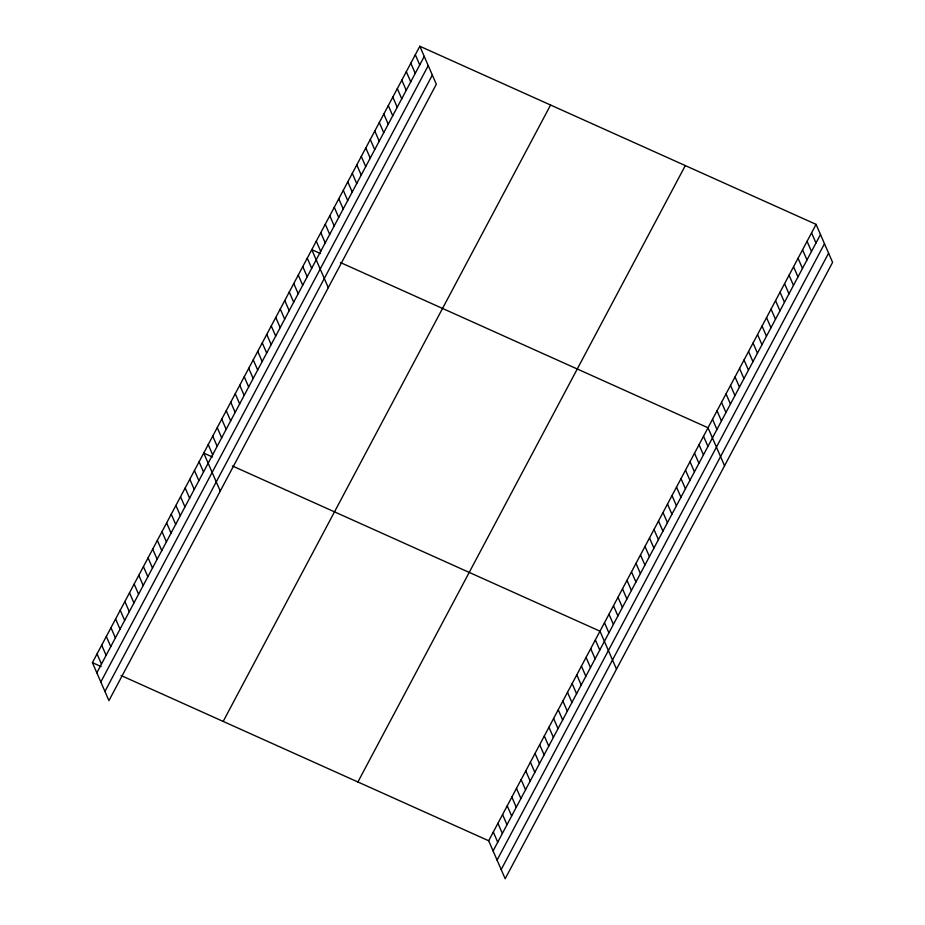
<?xml version="1.0" encoding="UTF-8"?>
<svg xmlns="http://www.w3.org/2000/svg" width="925" height="925" viewBox="0 0 925 925"><rect width="100%" height="100%" fill="white"/><g stroke="black" fill="none" stroke-linecap="round" stroke-linejoin="round"><path stroke-width="1.39" d="M419.823 46.25L436.334 84.244L108.93 700.63L92.407 662.647L419.823 46.25L816.07 224.37L832.593 262.353L505.177 878.75L488.666 840.756L121.059 675.516M96.836 672.81L424.24 56.425M100.825 681.991L428.24 65.606M104.941 691.449L432.345 75.064M223.179 721.419L550.583 105.034M357.894 781.983L685.309 165.587M488.666 840.756L816.07 224.37M493.083 850.931L820.487 234.534M497.072 860.111L824.487 243.714M501.188 869.569L828.592 253.173M320.489 253.577L311.771 249.657L328.294 287.652M340.423 262.538L708.03 427.778L724.541 465.761M212.449 456.985L203.731 453.065L220.254 491.059M232.372 465.946L599.978 631.185L616.501 669.18M92.407 662.647L101.126 666.567M811.572 232.846L815.989 243.009M807.062 241.321L811.491 251.484M802.565 249.796L806.982 259.96M798.067 258.272L802.484 268.435M793.558 266.747L797.986 276.91M789.06 275.222L793.477 285.386M784.562 283.697L788.979 293.861M780.053 292.173L784.481 302.336M775.555 300.648L779.972 310.812M771.045 309.123L775.474 319.287M766.548 317.599L770.976 327.762M762.05 326.074L766.467 336.238M757.54 334.549L761.969 344.713M753.043 343.025L757.471 353.188M748.545 351.5L752.962 361.663M744.035 359.975L748.464 370.139M739.538 368.451L743.954 378.614M735.04 376.926L739.457 387.089M730.53 385.401L734.959 395.565M726.032 393.877L730.449 404.04M721.535 402.352L725.952 412.515M717.025 410.827L721.454 420.991M712.528 419.303L716.944 429.466M703.52 436.253L707.949 446.417M699.022 444.728L703.439 454.892M694.525 453.204L698.942 463.367M690.015 461.679L694.444 471.842M685.518 470.154L689.934 480.318M681.008 478.63L685.437 488.793M676.51 487.105L680.939 497.268M672.013 495.58L676.429 505.744M667.503 504.056L671.932 514.219M663.005 512.531L667.422 522.694M658.507 521.006L662.924 531.17M653.998 529.482L658.427 539.645M649.5 537.957L653.917 548.12M645.003 546.432L649.419 556.596M640.493 554.908L644.922 565.071M415.313 54.725L419.742 64.9M635.995 563.383L640.412 573.546M410.816 63.201L415.244 73.376M631.497 571.858L635.914 582.033M406.318 71.676L410.735 81.851M626.988 580.333L631.417 590.508M401.808 80.151L406.237 90.326M622.49 588.809L626.907 598.984M397.311 88.627L401.739 98.802M617.993 597.284L622.409 607.459M392.813 97.102L397.23 107.277M613.483 605.759L617.912 615.934M388.303 105.577L392.732 115.752M608.985 614.235L613.402 624.41M383.806 114.052L388.222 124.227M604.476 622.71L608.904 632.885M379.308 122.528L383.725 132.703M374.798 131.003L379.227 141.178M595.342 639.915L599.758 650.09M370.301 139.478L374.717 149.653M590.705 648.645L595.122 658.82M365.803 147.954L370.22 158.129M586.068 657.386L590.485 667.549M361.293 156.429L365.722 166.604M581.432 666.116L585.849 676.279M356.796 164.904L361.212 175.079M576.784 674.845L581.212 685.02M352.298 173.38L356.715 183.555M572.147 683.575L576.576 693.75M347.788 181.855L352.217 192.03M567.511 692.316L571.939 702.48M343.291 190.33L347.708 200.505M562.874 701.046L567.291 711.209M338.793 198.806L343.21 208.981M558.238 709.776L562.654 719.951M334.283 207.281L338.712 217.456M553.601 718.505L558.018 728.68M329.786 215.756L334.203 225.931M548.953 727.235L553.381 737.41M325.276 224.232L329.705 234.407M544.316 735.976L548.745 746.14M320.778 232.707L325.207 242.882M539.68 744.706L544.108 754.869M316.281 241.182L320.697 251.357M535.043 753.436L539.46 763.611M530.407 762.165L534.823 772.34M307.273 258.133L311.69 268.308M525.77 770.907L530.187 781.07M302.776 266.608L307.192 276.783M521.133 779.636L525.55 789.8M298.266 275.083L302.695 285.258M516.485 788.366L520.914 798.541M293.768 283.559L298.185 293.734M511.849 797.096L516.277 807.271M289.271 292.034L293.688 302.209M507.212 805.825L511.641 816M284.761 300.509L289.19 310.684M502.576 814.567L506.993 824.73M280.263 308.985L284.68 319.16M497.939 823.296L502.356 833.46M275.766 317.46L280.183 327.635M493.303 832.026L497.719 842.201M271.256 325.935L275.685 336.11M266.758 334.411L271.175 344.586M262.261 342.886L266.678 353.061M257.751 351.361L262.18 361.536M253.253 359.837L257.67 370.012M248.744 368.312L253.173 378.487M244.246 376.787L248.675 386.962M239.748 385.262L244.165 395.438M235.239 393.738L239.667 403.913M230.741 402.213L235.17 412.388M226.243 410.688L230.66 420.863M221.734 419.164L226.162 429.339M217.236 427.639L221.653 437.814M212.738 436.114L217.155 446.289M208.229 444.59L212.657 454.765M199.095 461.806L203.512 471.97M194.458 470.536L198.875 480.699M189.822 479.266L194.238 489.441M185.173 487.995L189.602 498.17M180.537 496.737L184.965 506.9M175.9 505.466L180.329 515.63M171.264 514.196L175.681 524.371M166.627 522.926L171.044 533.101M161.991 531.655L166.407 541.83M157.343 540.397L161.771 550.56M152.706 549.126L157.134 559.29M148.069 557.856L152.498 568.031M143.433 566.586L147.85 576.761M138.796 575.327L143.213 585.49M134.16 584.057L138.577 594.22M129.523 592.786L133.94 602.961M124.875 601.516L129.303 611.691M120.238 610.246L124.667 620.421M115.602 618.987L120.03 629.15M110.965 627.717L115.382 637.88M106.329 636.446L110.746 646.621M101.692 645.176L106.109 655.351M97.056 653.917L101.473 664.081"/></g></svg>
